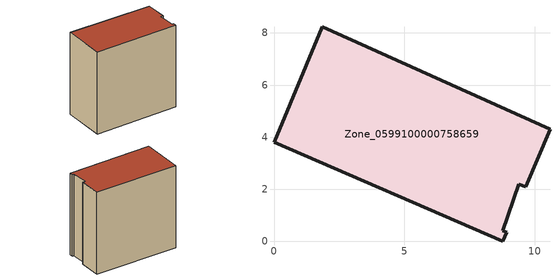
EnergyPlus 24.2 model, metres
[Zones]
Zone_0599100000758659
 floor ground (C_G): 8.93,0.35 8.78,0 0,3.8 1.86,8.24 10.59,4.31 9.66,2.09 9.4,2.19 8.77,0.42 z0
 wall outside (C_F): 8.78,0 8.93,0.35 8.77,0.42 9.4,2.19 9.66,2.09 10.59,4.31 1.86,8.24 0,3.8 8.78,0 z0:9.55
 roof outside (C_R): 9.4,2.19 9.66,2.09 10.59,4.31 1.86,8.24 0,3.8 8.78,0 8.93,0.35 8.77,0.42 z9.55
[BUILDING]
Pand.0599100000758659: North Axis=0; Terrain=City; Loads Convergence Tolerance Value=0.04; Temperature Convergence Tolerance Value=0.4; Solar Distribution=FullExterior; Maximum Number of Warmup Days=25; Minimum Number of Warmup Days=1
[Site:Location]
Rotterdam.The.Hague.AP_ZH_NLD Design_Conditions: Latitude=51.96; Longitude=4.45; Time Zone=1; Elevation=-4.5
[SITE:GROUNDTEMPERATURE:BUILDINGSURFACE]
18, 18, 18, 18, 18, 18, 18, 18, 18, 18, 18, 18
[MATERIAL] Thermal Absorptance=0.9; Solar Absorptance=0.7; Visible Absorptance=0.7
Name | Roughness | Thickness | Conductivity | Density | Specific Heat
G.TI.1946 | MediumSmooth | 0.15 | 1 | 540 | 1210
F.TI.1946 | Rough | 0.3 | 0.857143 | 1920 | 840
R.TI.1946 | MediumRough | 0.2 | 0.1 | 1500 | 1000
[CONSTRUCTION]
C_G: G.TI.1946
C_F: F.TI.1946
C_R: R.TI.1946
[ZONE]
Zone_0599100000758659: Type=1; Multiplier=1; Ceiling Height=Autocalculate; Volume=Autocalculate; Floor Area=autocalculate; Part of Total Floor Area=Yes
[ZONEINFILTRATION:DESIGNFLOWRATE]
Infil_Zone_0599100000758659: Zone or ZoneList or Space or SpaceList=Zone_0599100000758659; Schedule=AlwaysOn; Design Flow Rate Calculation Method=Flow/Area; Flow Rate per Floor Area=0.003; Constant Term Coefficient=1; Temperature Term Coefficient=0; Velocity Term Coefficient=0; Velocity Squared Term Coefficient=0
[HVACTEMPLATE:ZONE:IDEALLOADSAIRSYSTEM]
Zone_0599100000758659: Maximum Heating Supply Air Temperature=50; Minimum Cooling Supply Air Temperature=13; Maximum Heating Supply Air Humidity Ratio=0.0156; Minimum Cooling Supply Air Humidity Ratio=0.0077; Heating Limit=NoLimit; Cooling Limit=NoLimit; Dehumidification Control Type=ConstantSensibleHeatRatio; Cooling Sensible Heat Ratio=0.7; Dehumidification Setpoint=60; Humidification Control Type=None; Humidification Setpoint=30; Outdoor Air Method=None; Outdoor Air Flow Rate per Person=0.00944; Outdoor Air Flow Rate per Zone Floor Area=0; Outdoor Air Flow Rate per Zone=0; Demand Controlled Ventilation Type=None; Outdoor Air Economizer Type=NoEconomizer; Heat Recovery Type=None; Sensible Heat Recovery Effectiveness=0.7; Latent Heat Recovery Effectiveness=0.65
[ZONECONTROL:THERMOSTAT]
ThermostatControl_Zone_0599100000758659: Zone or ZoneList=Zone_0599100000758659; Control Type Schedule=DualSetpointControlType; Control 1=Thermostat_Zone_0599100000758659; Temperature Difference Between Cutout And Setpoint=0
[THERMOSTATSETPOINT:DUALSETPOINT]
Thermostat_Zone_0599100000758659: Heating Setpoint Temperature Schedule=HeatingSetpoint_Zone_0599100000758659; Cooling Setpoint Temperature Schedule=CoolingSetpoint_Zone_0599100000758659
[SCHEDULE:COMPACT]
HeatingSetpoint_Zone_0599100000758659: Through: 12/31, For: AllDays, Until: 24:00, 21
CoolingSetpoint_Zone_0599100000758659: Through: 12/31, For: AllDays, Until: 24:00, 24
DualSetpointControlType: Through: 12/31, For: AllDays, Until: 24:00, 4
AlwaysOn: Through: 12/31, For: AllDays, Until: 24:00, 1
